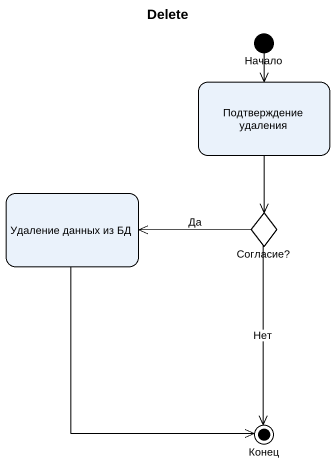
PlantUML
@startuml
title Delete
hide empty description
state Начало <<start>>
state "Подтверждение удаления" as Подтверждение_удаления
state "Удаление данных из БД" as Удаление_данных_из_БД
state "Согласие?" as Согласие <<choice>>
state Конец <<end>>
Начало --> Подтверждение_удаления
Подтверждение_удаления --> Согласие
Удаление_данных_из_БД --> Конец
Согласие -left-> Удаление_данных_из_БД : Да
Согласие --> Конец : Нет
@enduml
